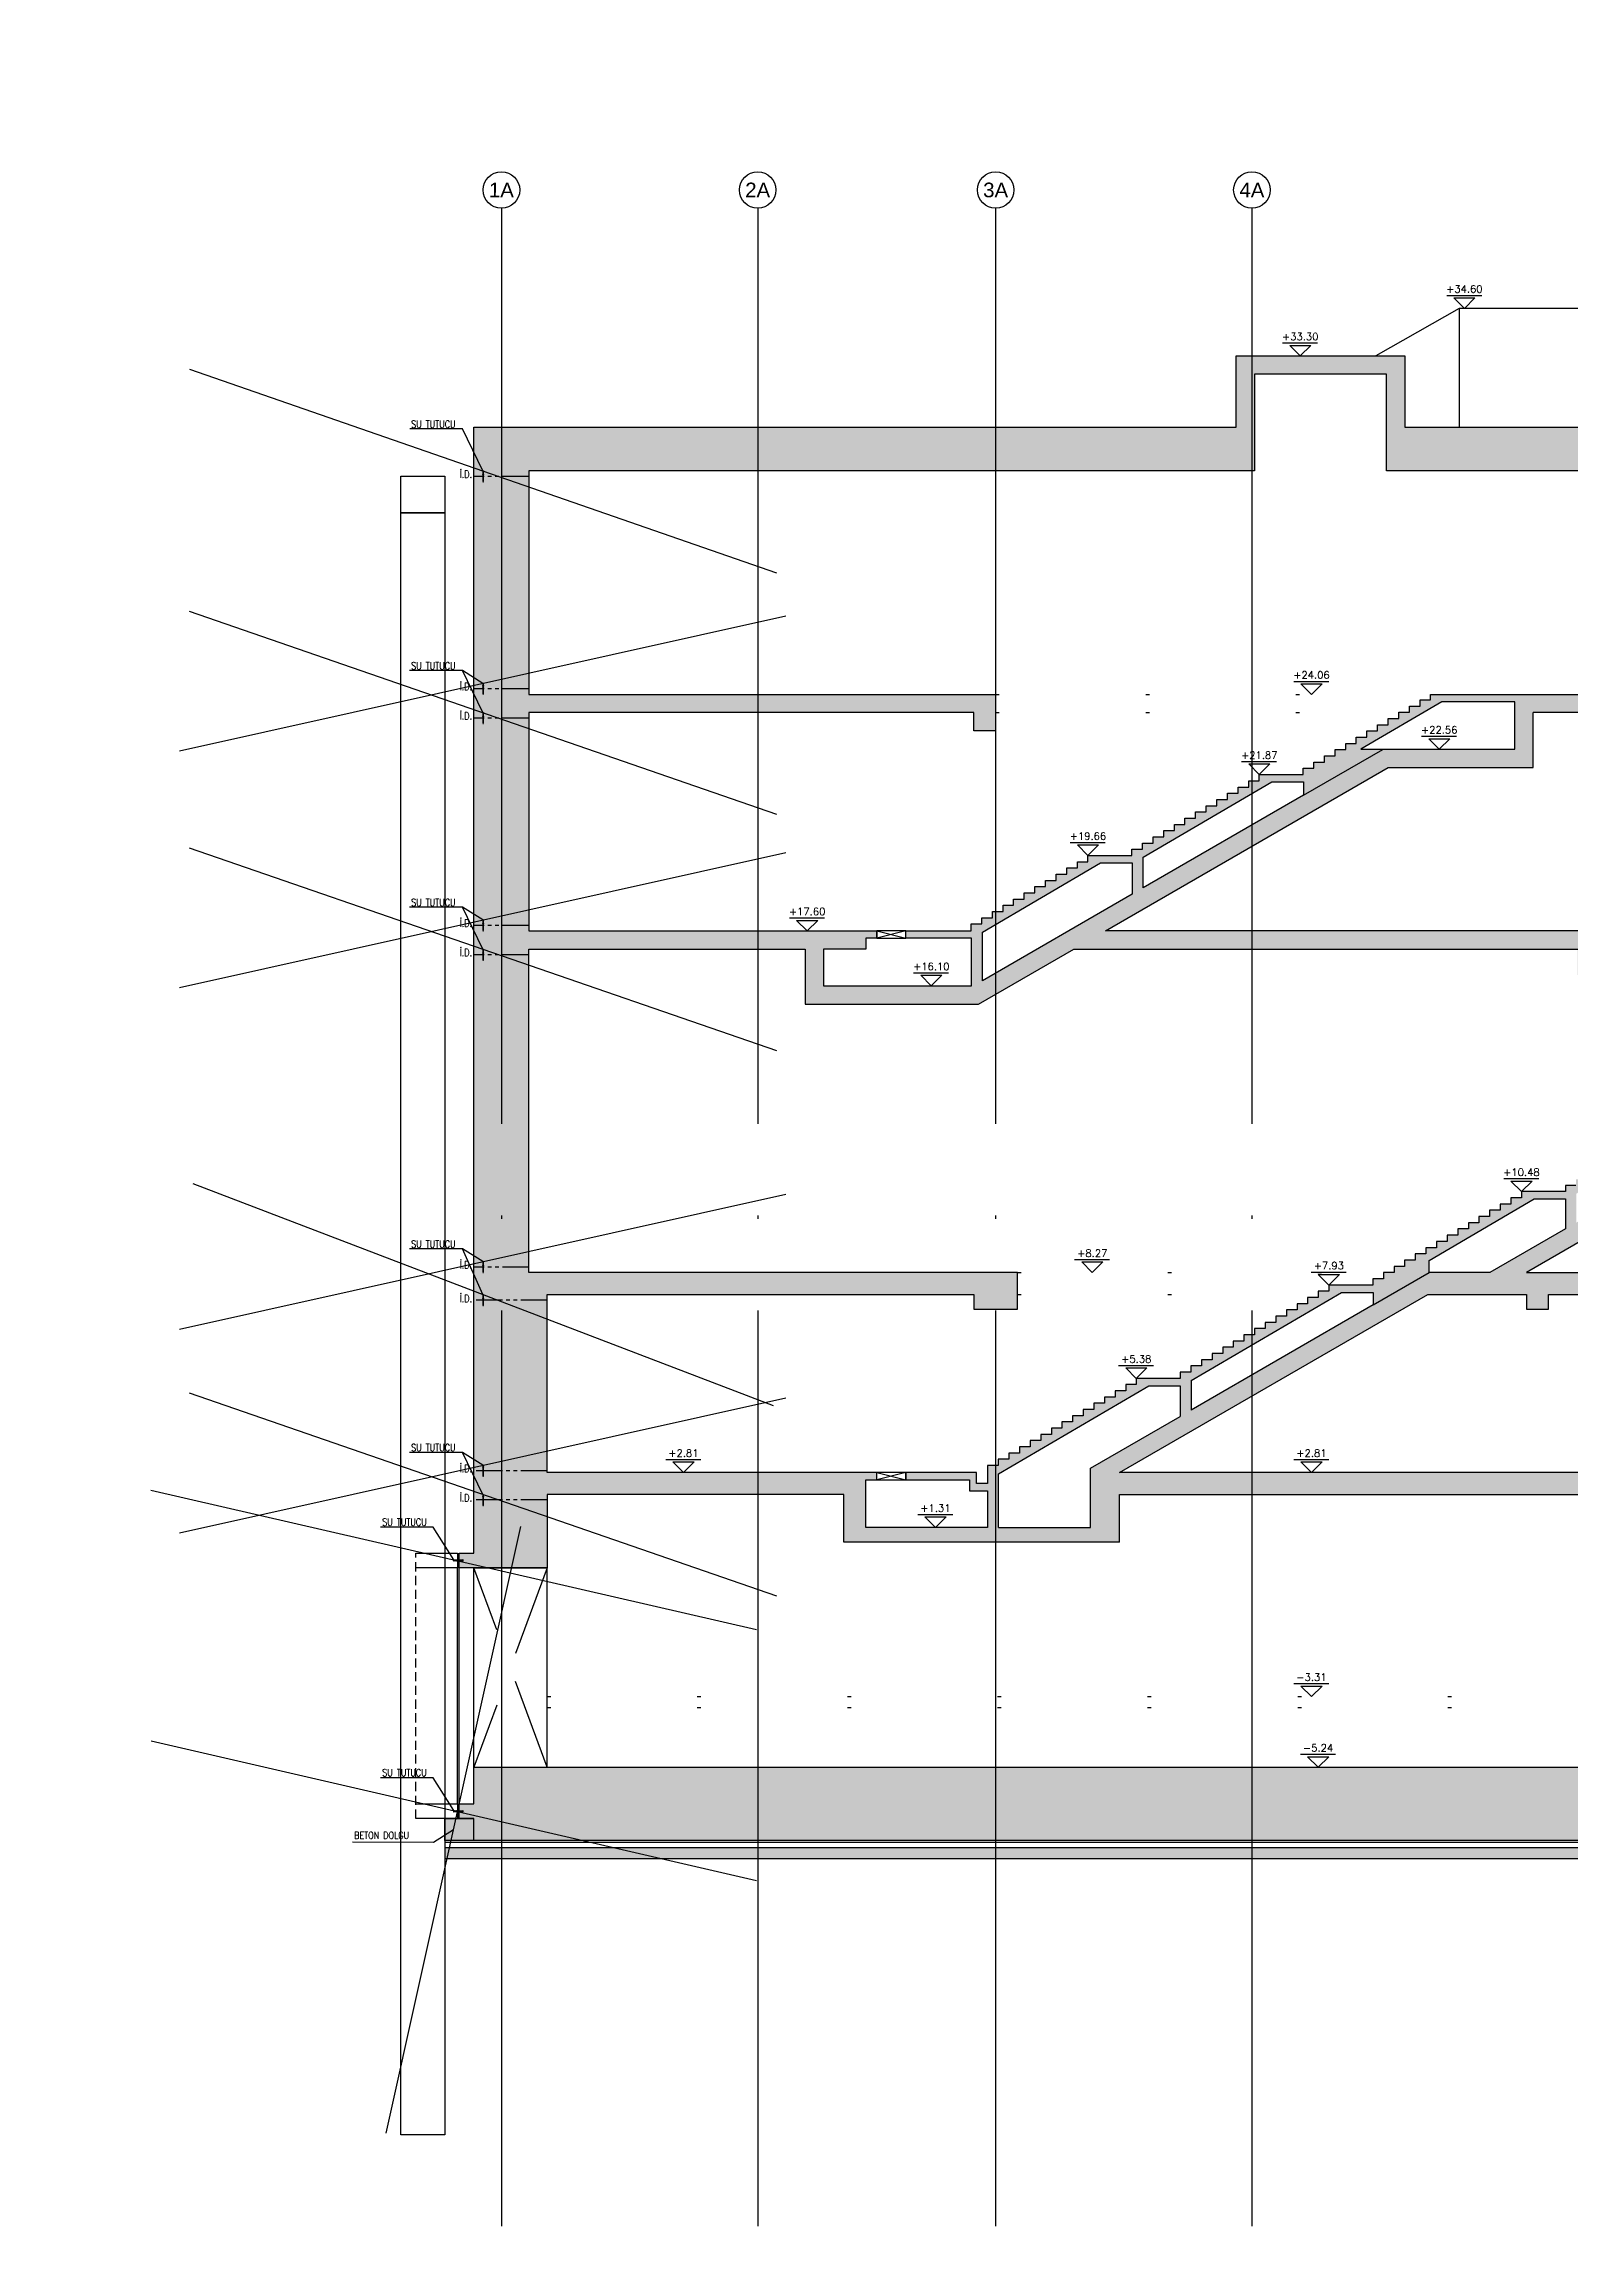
# Model space of a CAD drawing. Header units: millimetres. Extents: x 400392 to 401381, y 4543975 to 4544147.
# Drawn here: x 400836.9 to 400878.6, y 4543997.9 to 4544058.1 of the extents above; entities that cross this region are included whole.
import ezdxf
from ezdxf.enums import TextEntityAlignment as Align

# ---------------------------------------------------------------- set-up
doc = ezdxf.new("R2010")
doc.units = ezdxf.units.MM
for name, pattern in [('ACAD_ISO05W100', [33, 24, -3, 0, -3, 0, -3]), ('AKS', [3, 2.5, -0.25, 0, -0.25]), ('CIZGI', [0.4, 0.25, -0.15]), ('CONTINU', [0]), ('Dot', [4, 0, -4]), ('HIDDEN', [0.375, 0.25, -0.125]), ('UUC-ST-KAL-I05-101-U-000$0$ACAD_ISO05W100', [33, 24, -3, 0, -3, 0, -3])]:
    doc.linetypes.add(name, pattern=pattern)
for name, color, linetype in [('aks prota', 2, 'AKS'), ('caks prota', 4, 'Continuous'), ('görünüş prota', 4, 'Continuous'), ('inşaat derzi prota', 11, 'Continuous'), ('kesik prota', 2, 'CIZGI'), ('kesit prota', 1, 'Continuous'), ('kesit tarama prota', 252, 'Continuous'), ('kolon tarama prota', 252, 'Continuous'), ('kot prota', 4, 'Continuous'), ('not yazısı prota', 6, 'Continuous'), ('not çizgisi prota', 4, 'Continuous'), ('PRT-CST-rc_level', 6, 'Continuous'), ('PRT-CST-rc_levermark', 4, 'Continuous'), ('st_s_su tutucu', 2, 'Continuous'), ('st_s_ölçü', 4, 'Continuous'), ('taks prota', 7, 'Continuous'), ('UUC-ST-KAL-I05-101-U-000$0$st_s_su tutucu', 2, 'Continuous')]:
    doc.layers.add(name, color=color, linetype=linetype)
doc.layers.add('PRT-KD-kazik', color=172, linetype='Continuous', lineweight=25)
doc.styles.add('OLCU', font='romanstw.shx')
doc.styles.add('TAKS', font='Arial Unicode.ttf')
doc.styles.add('TSIMPLEX', font='romanstw.shx')
doc.dimstyles.new('1-50', dxfattribs={"dimtxt": 10, "dimasz": 4, "dimexe": 4, "dimexo": 8, "dimgap": 4, "dimtad": 1, "dimdec": 1, "dimrnd": 0.05, "dimzin": 9, "dimdsep": 46, "dimtxsty": 'OLCU', "dimblk1": 'OBLIQUE', "dimblk2": 'OBLIQUE', "dimsah": 1, "dimcen": 2, "dimdle": 4, "dimclrd": 4, "dimclre": 4, "dimclrt": 3, "dimadec": 1, "dimazin": 0, "dimtfac": 1, "dimtdec": 1, "dimtix": 1, "dimtmove": 2, "dimatfit": 3, "dimldrblk": 'OBLIQUE', "dimfxl": 1, "dimtvp": 1, "dimtolj": 1, "dimtzin": 1, "dimarcsym": 0})

# ---------------------------------------------------------------- blocks, each defined once
blk = doc.blocks.new('KOTK5')
at = {"layer": 'PRT-CST-rc_levermark'}
blk.add_line((217, 160), (-213, 160), dxfattribs=at)
blk.add_lwpolyline([(130, 130), (-130, 130), (0, 0)], close=True, dxfattribs=at)
at = {"layer": 'PRT-CST-rc_level', "style": 'OLCU'}
blk.add_attdef('000.00', text='', height=90, dxfattribs=at).set_placement((0, 193), align=Align.CENTER)
blk = doc.blocks.new('_Oblique')
at = {"layer": 'st_s_ölçü', "lineweight": -2}
blk.add_line((-0.5, -0.5), (0.5, 0.5), dxfattribs=at)
blk = doc.blocks.new('D')
at = {"layer": 'st_s_su tutucu', "linetype": 'CONTINU', "ltscale": 0.2}
for p, q in [((-39988, 52508), (-39993, 52508)), ((-39993, 52508), (-39993, 52507)), ((-39993, 52507), (-39991, 52506)), ((-39991, 52499), (-39992, 52499)), ((-39992, 52499), (-39992, 52498)), ((-39992, 52498), (-39991, 52498)), ((-39991, 52489), (-39992, 52489)), ((-39992, 52489), (-39992, 52488)), ((-39992, 52488), (-39991, 52488)), ((-39991, 52479), (-39992, 52479)), ((-39992, 52479), (-39992, 52478)), ((-39992, 52478), (-39991, 52478)), ((-39992, 52468), (-39992, 52469)), ((-39992, 52469), (-39991, 52469)), ((-39991, 52468), (-39992, 52468)), ((-39992, 52458), (-39992, 52459)), ((-39992, 52459), (-39991, 52459)), ((-39991, 52458), (-39992, 52458)), ((-39991, 52506), (-39991, 52499)), ((-39991, 52498), (-39991, 52489)), ((-39991, 52488), (-39991, 52479)), ((-39991, 52469), (-39991, 52478)), ((-39991, 52459), (-39991, 52468)), ((-39991, 52450), (-39991, 52458)), ((-39990, 52506), (-39988, 52507)), ((-39990, 52499), (-39990, 52506)), ((-39989, 52499), (-39990, 52499)), ((-39990, 52489), (-39990, 52498)), ((-39990, 52498), (-39989, 52498)), ((-39989, 52489), (-39990, 52489)), ((-39990, 52479), (-39990, 52488)), ((-39990, 52488), (-39989, 52488)), ((-39989, 52479), (-39990, 52479)), ((-39990, 52478), (-39989, 52478)), ((-39990, 52478), (-39990, 52469)), ((-39990, 52469), (-39989, 52469)), ((-39989, 52468), (-39990, 52468)), ((-39990, 52468), (-39990, 52459)), ((-39990, 52459), (-39989, 52459)), ((-39989, 52458), (-39990, 52458)), ((-39990, 52458), (-39990, 52450)), ((-39989, 52498), (-39989, 52499)), ((-39989, 52488), (-39989, 52489)), ((-39989, 52478), (-39989, 52479)), ((-39989, 52469), (-39989, 52468)), ((-39989, 52459), (-39989, 52458)), ((-39988, 52507), (-39988, 52508)), ((-39993, 52449), (-39991, 52450)), ((-39993, 52448), (-39993, 52449)), ((-39988, 52448), (-39993, 52448)), ((-39990, 52450), (-39988, 52449)), ((-39988, 52449), (-39988, 52448))]:
    blk.add_line(p, q, dxfattribs=at)

msp = doc.modelspace()

# ---------------------------------------------------------------- hatches: boundary and pattern name
at = {"layer": 'kesit tarama prota'}
h = msp.add_hatch(color=256, dxfattribs=at)
h.dxf.hatch_style = 1
h.paths.add_polyline_path([(400953.82, 4544047.693), (400874.043, 4544047.693), (400874.043, 4544049.633), (400869.44, 4544049.633), (400869.44, 4544047.693), (400848.617, 4544047.693), (400848.617, 4544016.943), (400848.217, 4544016.943), (400848.217, 4544016.543), (400850.617, 4544016.543), (400850.617, 4544018.543), (400858.717, 4544018.543), (400858.717, 4544017.243), (400866.253, 4544017.243), (400866.253, 4544018.543), (400950.117, 4544018.543), (400950.117, 4544017.873), (400954.2, 4544017.873), (400954.2, 4544018.273), (400953.52, 4544018.273), (400953.52, 4544033.433), (400953.82, 4544033.433), (400953.82, 4544033.933), (400934.38, 4544033.933), (400934.38, 4544032.633), (400936.422, 4544032.633), (400936.422, 4544033.433), (400950.117, 4544033.433), (400950.117, 4544024.603), (400940.335, 4544024.603), (400940.335, 4544026.903), (400941.025, 4544026.903), (400941.025, 4544027.303), (400918.558, 4544027.303), (400918.558, 4544026.903), (400919.239, 4544026.903), (400919.239, 4544024.603), (400877.365, 4544024.603), (400890.061, 4544031.933), (400893.43, 4544031.933), (400893.43, 4544033.433), (400898.625, 4544033.433), (400898.625, 4544031.933), (400904.925, 4544031.933), (400904.925, 4544033.433), (400923.151, 4544033.433), (400923.151, 4544032.633), (400924.343, 4544032.633), (400924.343, 4544031.933), (400926.65, 4544031.933), (400934.293, 4544028.363), (400934.293, 4544028.94), (400929.492, 4544031.183), (400930.362, 4544031.183), (400931.201, 4544030.798), (400931.201, 4544031.143), (400931.201, 4544031.313), (400930.831, 4544031.313), (400930.831, 4544031.483), (400929.058, 4544031.483), (400929.058, 4544031.653), (400928.687, 4544031.653), (400928.687, 4544031.823), (400928.277, 4544031.823), (400928.277, 4544031.75), (400926.815, 4544032.433), (400925.193, 4544032.433), (400925.193, 4544033.933), (400905.613, 4544033.933), (400913.338, 4544038.393), (400917.36, 4544038.393), (400917.36, 4544039.893), (400923.662, 4544039.893), (400923.662, 4544038.893), (400924.683, 4544038.893), (400924.683, 4544039.893), (400953.82, 4544039.893), (400953.82, 4544040.393), (400914.536, 4544040.393), (400914.536, 4544040.243), (400914.246, 4544040.243), (400914.246, 4544040.073), (400913.956, 4544040.073), (400913.956, 4544039.903), (400913.666, 4544039.903), (400913.666, 4544039.733), (400913.376, 4544039.733), (400913.376, 4544039.563), (400913.086, 4544039.563), (400913.086, 4544039.393), (400912.796, 4544039.393), (400912.796, 4544039.223), (400912.506, 4544039.223), (400912.506, 4544039.053), (400912.216, 4544039.053), (400912.216, 4544038.883), (400911.926, 4544038.883), (400911.926, 4544038.713), (400911.636, 4544038.713), (400911.636, 4544038.543), (400911.346, 4544038.543), (400911.346, 4544038.373), (400911.056, 4544038.373), (400911.056, 4544038.203), (400909.866, 4544038.203), (400909.866, 4544038.033), (400909.576, 4544038.033), (400909.576, 4544037.863), (400909.286, 4544037.863), (400909.286, 4544037.693), (400908.996, 4544037.693), (400908.996, 4544037.523), (400908.706, 4544037.523), (400908.706, 4544037.353), (400908.416, 4544037.353), (400908.416, 4544037.183), (400908.126, 4544037.183), (400908.126, 4544037.013), (400907.836, 4544037.013), (400907.836, 4544036.843), (400907.546, 4544036.843), (400907.546, 4544036.673), (400907.256, 4544036.673), (400907.256, 4544036.503), (400906.966, 4544036.503), (400906.966, 4544036.333), (400906.676, 4544036.333), (400906.676, 4544036.163), (400906.386, 4544036.163), (400906.386, 4544035.993), (400905.196, 4544035.993), (400905.196, 4544035.823), (400904.906, 4544035.823), (400904.906, 4544035.653), (400904.616, 4544035.653), (400904.616, 4544035.483), (400904.326, 4544035.483), (400904.326, 4544035.313), (400904.036, 4544035.313), (400904.036, 4544035.143), (400903.746, 4544035.143), (400903.746, 4544034.973), (400903.456, 4544034.973), (400903.456, 4544034.803), (400903.166, 4544034.803), (400903.166, 4544034.633), (400902.876, 4544034.633), (400902.876, 4544034.463), (400902.586, 4544034.463), (400902.586, 4544034.293), (400902.296, 4544034.293), (400902.296, 4544034.123), (400902.006, 4544034.123), (400902.006, 4544033.933), (400900.25, 4544033.933), (400900.25, 4544033.733), (400902.016, 4544033.733), (400902.016, 4544032.433), (400899.125, 4544032.433), (400899.125, 4544033.733), (400899.45, 4544033.733), (400899.45, 4544033.933), (400892.138, 4544033.933), (400892.138, 4544033.783), (400891.848, 4544033.783), (400891.848, 4544033.613), (400891.558, 4544033.613), (400891.558, 4544033.443), (400891.268, 4544033.443), (400891.268, 4544033.273), (400890.978, 4544033.273), (400890.978, 4544033.103), (400890.688, 4544033.103), (400890.688, 4544032.933), (400890.398, 4544032.933), (400890.398, 4544032.763), (400890.108, 4544032.763), (400890.108, 4544032.593), (400889.818, 4544032.593), (400889.818, 4544032.423), (400889.528, 4544032.423), (400889.528, 4544032.253), (400889.238, 4544032.253), (400889.238, 4544032.083), (400888.948, 4544032.083), (400888.948, 4544031.913), (400888.658, 4544031.913), (400888.658, 4544031.743), (400888.368, 4544031.743), (400888.368, 4544031.573), (400887.168, 4544031.573), (400887.168, 4544031.403), (400886.878, 4544031.403), (400886.878, 4544031.233), (400886.588, 4544031.233), (400886.588, 4544031.063), (400886.298, 4544031.063), (400886.298, 4544030.893), (400886.008, 4544030.893), (400886.008, 4544030.723), (400885.718, 4544030.723), (400885.718, 4544030.553), (400885.428, 4544030.553), (400885.428, 4544030.383), (400885.138, 4544030.383), (400885.138, 4544030.213), (400884.848, 4544030.213), (400884.848, 4544030.043), (400884.558, 4544030.043), (400884.558, 4544029.873), (400884.268, 4544029.873), (400884.268, 4544029.703), (400883.978, 4544029.703), (400883.978, 4544029.533), (400883.688, 4544029.533), (400883.688, 4544029.363), (400883.398, 4544029.363), (400883.398, 4544029.193), (400882.198, 4544029.193), (400882.198, 4544029.023), (400881.908, 4544029.023), (400881.908, 4544028.853), (400881.618, 4544028.853), (400881.618, 4544028.683), (400881.328, 4544028.683), (400881.328, 4544028.513), (400881.038, 4544028.513), (400881.038, 4544028.343), (400880.748, 4544028.343), (400880.748, 4544028.173), (400880.458, 4544028.173), (400880.458, 4544028.003), (400880.168, 4544028.003), (400880.168, 4544027.833), (400879.878, 4544027.833), (400879.878, 4544027.663), (400879.588, 4544027.663), (400879.588, 4544027.493), (400879.298, 4544027.493), (400879.298, 4544027.323), (400879.008, 4544027.323), (400879.008, 4544027.153), (400878.718, 4544027.153), (400878.718, 4544026.983), (400878.428, 4544026.983), (400878.428, 4544026.813), (400877.228, 4544026.813), (400877.228, 4544026.643), (400876.938, 4544026.643), (400876.938, 4544026.473), (400876.648, 4544026.473), (400876.648, 4544026.303), (400876.358, 4544026.303), (400876.358, 4544026.133), (400876.068, 4544026.133), (400876.068, 4544025.963), (400875.778, 4544025.963), (400875.778, 4544025.793), (400875.488, 4544025.793), (400875.488, 4544025.623), (400875.198, 4544025.623), (400875.198, 4544025.453), (400874.908, 4544025.453), (400874.908, 4544025.283), (400874.618, 4544025.283), (400874.618, 4544025.113), (400874.328, 4544025.113), (400874.328, 4544024.943), (400874.038, 4544024.943), (400874.038, 4544024.773), (400873.748, 4544024.773), (400873.748, 4544024.603), (400873.458, 4544024.603), (400873.458, 4544024.433), (400873.168, 4544024.433), (400873.168, 4544024.263), (400871.968, 4544024.263), (400871.968, 4544024.093), (400871.678, 4544024.093), (400871.678, 4544023.923), (400871.388, 4544023.923), (400871.388, 4544023.753), (400871.098, 4544023.753), (400871.098, 4544023.583), (400870.808, 4544023.583), (400870.808, 4544023.413), (400870.518, 4544023.413), (400870.518, 4544023.243), (400870.228, 4544023.243), (400870.228, 4544023.073), (400869.938, 4544023.073), (400869.938, 4544022.903), (400869.648, 4544022.903), (400869.648, 4544022.733), (400869.358, 4544022.733), (400869.358, 4544022.563), (400869.068, 4544022.563), (400869.068, 4544022.393), (400868.778, 4544022.393), (400868.778, 4544022.223), (400868.488, 4544022.223), (400868.488, 4544022.053), (400868.198, 4544022.053), (400868.198, 4544021.883), (400867.908, 4544021.883), (400867.908, 4544021.713), (400866.708, 4544021.713), (400866.708, 4544021.543), (400866.418, 4544021.543), (400866.418, 4544021.373), (400866.128, 4544021.373), (400866.128, 4544021.203), (400865.838, 4544021.203), (400865.838, 4544021.033), (400865.548, 4544021.033), (400865.548, 4544020.863), (400865.258, 4544020.863), (400865.258, 4544020.693), (400864.968, 4544020.693), (400864.968, 4544020.523), (400864.678, 4544020.523), (400864.678, 4544020.353), (400864.388, 4544020.353), (400864.388, 4544020.183), (400864.098, 4544020.183), (400864.098, 4544020.013), (400863.808, 4544020.013), (400863.808, 4544019.843), (400863.518, 4544019.843), (400863.518, 4544019.673), (400863.228, 4544019.673), (400863.228, 4544019.503), (400862.938, 4544019.503), (400862.938, 4544019.333), (400862.648, 4544019.333), (400862.648, 4544018.843), (400862.348, 4544018.843), (400862.348, 4544019.143), (400860.417, 4544019.143), (400860.417, 4544018.943), (400862.148, 4544018.943), (400862.148, 4544018.643), (400862.648, 4544018.643), (400862.648, 4544017.643), (400859.317, 4544017.643), (400859.317, 4544018.943), (400859.617, 4544018.943), (400859.617, 4544019.143), (400850.617, 4544019.143), (400850.617, 4544024.003), (400862.267, 4544024.003), (400862.267, 4544023.603), (400863.467, 4544023.603), (400863.467, 4544024.603), (400850.117, 4544024.603), (400850.117, 4544033.433), (400857.667, 4544033.433), (400857.667, 4544031.933), (400862.4, 4544031.933), (400864.999, 4544033.433), (400878.767, 4544033.433), (400878.767, 4544032.733), (400879.367, 4544032.733), (400879.367, 4544033.933), (400865.865, 4544033.933), (400873.59, 4544038.393), (400877.552, 4544038.393), (400877.552, 4544039.893), (400905.367, 4544039.893), (400905.367, 4544040.393), (400874.748, 4544040.393), (400874.748, 4544040.243), (400874.458, 4544040.243), (400874.458, 4544040.073), (400874.168, 4544040.073), (400874.168, 4544039.903), (400873.878, 4544039.903), (400873.878, 4544039.733), (400873.588, 4544039.733), (400873.588, 4544039.563), (400873.298, 4544039.563), (400873.298, 4544039.393), (400873.008, 4544039.393), (400873.008, 4544039.223), (400872.718, 4544039.223), (400872.718, 4544039.053), (400872.428, 4544039.053), (400872.428, 4544038.883), (400872.138, 4544038.883), (400872.138, 4544038.713), (400871.848, 4544038.713), (400871.848, 4544038.543), (400871.558, 4544038.543), (400871.558, 4544038.373), (400871.268, 4544038.373), (400871.268, 4544038.203), (400870.068, 4544038.203), (400870.068, 4544038.033), (400869.778, 4544038.033), (400869.778, 4544037.863), (400869.488, 4544037.863), (400869.488, 4544037.693), (400869.198, 4544037.693), (400869.198, 4544037.523), (400868.908, 4544037.523), (400868.908, 4544037.353), (400868.618, 4544037.353), (400868.618, 4544037.183), (400868.328, 4544037.183), (400868.328, 4544037.013), (400868.038, 4544037.013), (400868.038, 4544036.843), (400867.748, 4544036.843), (400867.748, 4544036.673), (400867.458, 4544036.673), (400867.458, 4544036.503), (400867.168, 4544036.503), (400867.168, 4544036.333), (400866.878, 4544036.333), (400866.878, 4544036.163), (400866.588, 4544036.163), (400866.588, 4544035.993), (400865.388, 4544035.993), (400865.388, 4544035.823), (400865.098, 4544035.823), (400865.098, 4544035.653), (400864.808, 4544035.653), (400864.808, 4544035.483), (400864.518, 4544035.483), (400864.518, 4544035.313), (400864.228, 4544035.313), (400864.228, 4544035.143), (400863.938, 4544035.143), (400863.938, 4544034.973), (400863.648, 4544034.973), (400863.648, 4544034.803), (400863.358, 4544034.803), (400863.358, 4544034.633), (400863.068, 4544034.633), (400863.068, 4544034.463), (400862.778, 4544034.463), (400862.778, 4544034.293), (400862.488, 4544034.293), (400862.488, 4544034.123), (400862.198, 4544034.123), (400862.198, 4544033.933), (400860.417, 4544033.933), (400860.417, 4544033.733), (400862.208, 4544033.733), (400862.208, 4544032.433), (400858.167, 4544032.433), (400858.167, 4544033.433), (400859.317, 4544033.433), (400859.317, 4544033.733), (400859.617, 4544033.733), (400859.617, 4544033.933), (400850.117, 4544033.933), (400850.117, 4544039.893), (400862.267, 4544039.893), (400862.267, 4544039.393), (400862.867, 4544039.393), (400862.867, 4544040.393), (400850.117, 4544040.393), (400850.117, 4544046.493), (400869.94, 4544046.493), (400869.94, 4544049.133), (400873.543, 4544049.133), (400873.543, 4544046.493), (400953.82, 4544046.493)])
h.paths.add_polyline_path([(400877.052, 4544040.193), (400877.052, 4544038.893), (400872.84, 4544038.893), (400875.058, 4544040.193)], flags=16)
h.paths.add_polyline_path([(400871.278, 4544038.003), (400871.278, 4544037.636), (400866.898, 4544035.107), (400866.898, 4544035.943), (400870.412, 4544038.003)], flags=16)
h.paths.add_polyline_path([(400890.23, 4544032.433), (400892.448, 4544033.733), (400892.93, 4544033.733), (400892.93, 4544032.433)], flags=16)
h.paths.add_polyline_path([(400882.542, 4544028.993), (400883.398, 4544028.993), (400883.398, 4544028.663), (400878.728, 4544025.967), (400878.728, 4544026.757)], flags=16)
h.paths.add_polyline_path([(400866.598, 4544035.793), (400866.598, 4544034.934), (400862.508, 4544032.572), (400862.508, 4544033.903), (400865.732, 4544035.793)], flags=16)
h.paths.add_polyline_path([(400878.428, 4544026.613), (400878.428, 4544025.794), (400876.365, 4544024.603), (400874.71, 4544024.603), (400874.71, 4544024.935), (400877.572, 4544026.613)], flags=16)
h.paths.add_polyline_path([(400904.352, 4544024.003), (400904.352, 4544023.603), (400950.117, 4544023.603), (400950.117, 4544019.143), (400866.253, 4544019.143), (400874.671, 4544024.003), (400877.367, 4544024.003), (400877.367, 4544023.603), (400877.967, 4544023.603), (400877.967, 4544024.003)], flags=16)
h.paths.add_polyline_path([(400873.178, 4544024.063), (400873.178, 4544023.718), (400868.208, 4544020.849), (400868.208, 4544021.657), (400872.312, 4544024.063)], flags=16)
h.paths.add_polyline_path([(400902.316, 4544033.903), (400905.54, 4544035.793), (400906.386, 4544035.793), (400906.386, 4544034.957), (400904.425, 4544033.824), (400904.425, 4544032.433), (400902.316, 4544032.433)], flags=16)
h.paths.add_polyline_path([(400906.686, 4544035.937), (400910.21, 4544038.003), (400911.056, 4544038.003), (400911.056, 4544037.653), (400906.686, 4544035.13)], flags=16)
h.paths.add_polyline_path([(400867.908, 4544021.513), (400867.908, 4544020.675), (400865.453, 4544019.258), (400865.453, 4544017.643), (400862.948, 4544017.643), (400862.948, 4544019.107), (400867.052, 4544021.513)], flags=16)
h.paths.add_polyline_path([(400913.204, 4544039.23), (400914.846, 4544040.193), (400916.86, 4544040.193), (400916.86, 4544038.893), (400913.204, 4544038.893)], flags=16)
h.paths.add_polyline_path([(400919.749, 4544026.903), (400939.825, 4544026.903), (400939.825, 4544024.603), (400919.749, 4544024.603)], flags=16)
h = msp.add_hatch(color=256, dxfattribs=at)
h.dxf.hatch_style = 1
h.paths.add_polyline_path([(400954.2, 4544010.301), (400953.52, 4544010.301), (400953.52, 4544011.093), (400850.253, 4544011.093), (400850.117, 4544011.093), (400850.117, 4544011.093), (400848.617, 4544011.093), (400848.617, 4544010.093), (400848.217, 4544010.093), (400848.217, 4544009.693), (400848.617, 4544009.693), (400848.617, 4544009.093), (400918.028, 4544009.093), (400918.303, 4544008.543), (400941.271, 4544008.543), (400941.546, 4544009.093), (400953.52, 4544009.093), (400953.52, 4544009.901), (400954.2, 4544009.901)])
h = msp.add_hatch(color=256, dxfattribs=at)
h.dxf.hatch_style = 1
h.paths.add_polyline_path([(400848.617, 4544009.693), (400847.817, 4544009.693), (400847.817, 4544009.093), (400848.617, 4544009.093)])
h = msp.add_hatch(dxfattribs=at)
h.set_pattern_fill('AR-CONC', color=253, scale=0.001)
h.set_pattern_definition([(50, (401021.94452, 4543702.90106), (0.18218467, -0.015939086), [0.01905, -0.20955]), (355, (401021.94452, 4543702.90106), (-0.03524342, 0.19105685), [0.01524, -0.16764058]), (100.451445, (401021.9597, 4543702.89974), (0.14694125, 0.17511775), [0.01619001, -0.17809024]), (46.1842, (401021.94452, 4543702.95186), (0.27107904, -0.04204233), [0.028575, -0.314325]), (96.63556, (401021.96711, 4543702.94836), (0.23740413, 0.24742612), [0.02428502, -0.2671356]), (351.18415, (401021.94452, 4543702.95186), (0.23740413, 0.24742612), [0.02285997, -0.25145973]), (21, (401021.96992, 4543702.93916), (0.15161439, -0.1022652), [0.01905, -0.20955]), (326, (401021.96992, 4543702.93916), (0.06180203, 0.18418797), [0.01524, -0.16764]), (71.451445, (401021.98256, 4543702.93064), (0.21341642, 0.08192277), [0.01619001, -0.17808994]), (37.5, (401021.944525, 4543702.901065), (0.003088603, 0.084555039), [0, -0.165608, 0, -0.17018, 0, -0.168275]), (7.5, (401021.944525, 4543702.90106), (0.066819663, 0.100180575), [0, -0.097028, 0, -0.161798, 0, -0.064135]), (327.5, (401021.88788, 4543702.901065), (0.135590595, -0.005728744), [0, -0.0635, 0, -0.19812, 0, -0.26289]), (317.5, (401021.86248, 4543702.90106), (0.14812918, 0.02542649), [0, -0.08255, 0, -0.131572, 0, -0.18669])])
h.paths.add_polyline_path([(400941.58, 4544008.043), (400941.855, 4544008.593), (400954.32, 4544008.593), (400954.32, 4544008.893), (400941.669, 4544008.893), (400941.394, 4544008.343), (400918.179, 4544008.343), (400917.904, 4544008.893), (400847.817, 4544008.893), (400847.817, 4544008.593), (400917.719, 4544008.593), (400917.994, 4544008.043)])

# ---------------------------------------------------------------- linework, layer by layer
at = {"layer": 'aks prota', "ltscale": 10}
for p, q in [((400849.367, 4544053.666), (400849.367, 4543997.861)), ((400856.367, 4544053.666), (400856.367, 4543997.861)), ((400862.867, 4544053.666), (400862.867, 4543997.861)), ((400869.867, 4544053.666), (400869.867, 4543997.861))]:
    msp.add_line(p, q, dxfattribs=at)
at = {"layer": 'caks prota', "ltscale": 0.05}
for centre in [(400849.367, 4544054.166), (400856.367, 4544054.166), (400862.867, 4544054.166), (400869.867, 4544054.166)]:
    msp.add_circle(centre, 0.5, dxfattribs=at)
at = {"layer": 'görünüş prota', "color": 4}
for p, q in [((400875.529, 4544050.933), (400875.529, 4544047.693)), ((400883.258, 4544050.933), (400875.529, 4544050.933)), ((400850.617, 4544011.093), (400850.617, 4544016.543))]:
    msp.add_line(p, q, dxfattribs=at)
at = {"layer": 'görünüş prota', "color": 4, "linetype": 'Dot'}
for p, q in [((400850.617, 4544013.023), (400950.117, 4544013.023)), ((400850.617, 4544012.723), (400950.117, 4544012.723))]:
    msp.add_line(p, q, dxfattribs=at)
at = {"layer": 'görünüş prota', "color": 4}
for points in [[(400875.529, 4544050.933), (400873.247, 4544049.633)], [(400860.417, 4544033.933), (400859.617, 4544033.933)], [(400859.617, 4544033.733), (400860.417, 4544033.733)], [(400860.417, 4544019.143), (400859.617, 4544019.143)], [(400859.617, 4544018.943), (400860.417, 4544018.943)], [(400848.217, 4544010.093), (400848.217, 4544016.543)], [(400848.617, 4544011.093), (400848.617, 4544016.543)]]:
    msp.add_lwpolyline(points, dxfattribs=at)
at = {"layer": 'görünüş prota', "color": 4, "linetype": 'Dot'}
for points in [[(400862.867, 4544040.393), (400874.748, 4544040.393)], [(400862.867, 4544039.893), (400873.878, 4544039.893)], [(400863.467, 4544024.603), (400873.458, 4544024.603)], [(400863.467, 4544024.003), (400871.678, 4544024.003)]]:
    msp.add_lwpolyline(points, dxfattribs=at)
at = {"layer": 'görünüş prota'}
for points in [[(400848.617, 4544009.093), (400847.817, 4544009.093), (400847.817, 4544008.593)], [(400954.32, 4544009.043), (400941.576, 4544009.043), (400941.301, 4544008.493), (400918.272, 4544008.493), (400917.997, 4544009.043), (400847.817, 4544009.043)], [(400954.32, 4544008.893), (400941.669, 4544008.893), (400941.394, 4544008.343), (400918.179, 4544008.343), (400917.904, 4544008.893), (400847.817, 4544008.893)], [(400954.32, 4544008.593), (400941.855, 4544008.593), (400941.58, 4544008.043), (400917.994, 4544008.043), (400917.719, 4544008.593), (400847.817, 4544008.593)]]:
    msp.add_lwpolyline(points, dxfattribs=at)
at = {"layer": 'inşaat derzi prota', "linetype": 'ACAD_ISO05W100', "ltscale": 0.03}
for points in [[(400850.117, 4544046.343), (400848.617, 4544046.343)], [(400850.117, 4544040.543), (400848.617, 4544040.543)], [(400850.117, 4544039.743), (400848.617, 4544039.743)], [(400850.117, 4544034.083), (400848.617, 4544034.083)], [(400850.117, 4544033.283), (400848.617, 4544033.283)], [(400850.117, 4544024.753), (400848.617, 4544024.753)], [(400850.617, 4544023.853), (400848.617, 4544023.853)], [(400850.617, 4544019.193), (400848.617, 4544019.193)], [(400850.617, 4544018.393), (400848.617, 4544018.393)]]:
    msp.add_lwpolyline(points, dxfattribs=at)
at = {"layer": 'kesik prota', "ltscale": 10}
for points in [[(400871.278, 4544037.636), (400873.456, 4544038.893)], [(400859.617, 4544033.933), (400860.417, 4544033.733), (400860.417, 4544033.933), (400859.617, 4544033.733), (400859.617, 4544033.933)], [(400873.178, 4544023.718), (400874.71, 4544024.603)], [(400859.617, 4544019.143), (400860.417, 4544018.943), (400860.417, 4544019.143), (400859.617, 4544018.943), (400859.617, 4544019.143)], [(400850.617, 4544011.093), (400848.617, 4544016.543), (400850.617, 4544016.543), (400848.617, 4544011.093)]]:
    msp.add_lwpolyline(points, dxfattribs=at)
at = {"layer": 'kesit prota', "color": 1}
for p, q in [((400848.617, 4544016.943), (400848.617, 4544047.693)), ((400865.453, 4544019.258), (400867.908, 4544020.675)), ((400858.717, 4544018.543), (400850.617, 4544018.543)), ((400850.617, 4544018.543), (400850.617, 4544016.543)), ((400858.717, 4544017.243), (400858.717, 4544018.543)), ((400866.253, 4544017.243), (400866.253, 4544018.543)), ((400866.253, 4544018.543), (400950.117, 4544018.543)), ((400848.217, 4544016.543), (400848.217, 4544016.943)), ((400848.217, 4544016.943), (400848.617, 4544016.943)), ((400866.253, 4544017.243), (400858.717, 4544017.243)), ((400850.617, 4544016.543), (400848.217, 4544016.543))]:
    msp.add_line(p, q, dxfattribs=at)
at = {"layer": 'kesit prota'}
msp.add_line((400868.208, 4544021.657), (400868.208, 4544020.849), dxfattribs=at)
at = {"layer": 'kesit prota', "color": 1}
for points in [[(400848.617, 4544047.693), (400869.44, 4544047.693), (400869.44, 4544049.633), (400874.043, 4544049.633), (400874.043, 4544047.693), (400953.82, 4544047.693), (400953.82, 4544046.493), (400873.543, 4544046.493), (400873.543, 4544049.133)], [(400873.543, 4544049.133), (400869.94, 4544049.133), (400869.94, 4544046.493), (400850.117, 4544046.493), (400850.117, 4544040.393), (400862.867, 4544040.393), (400862.867, 4544039.393), (400862.267, 4544039.393), (400862.267, 4544039.893)], [(400862.267, 4544039.893), (400850.117, 4544039.893), (400850.117, 4544033.933), (400859.617, 4544033.933), (400859.617, 4544033.733), (400859.317, 4544033.733), (400859.317, 4544033.433), (400858.167, 4544033.433), (400858.167, 4544032.433), (400862.208, 4544032.433), (400862.208, 4544033.733), (400860.417, 4544033.733), (400860.417, 4544033.933), (400862.198, 4544033.933), (400862.198, 4544034.123), (400862.488, 4544034.123), (400862.488, 4544034.293), (400862.778, 4544034.293), (400862.778, 4544034.463), (400863.068, 4544034.463), (400863.068, 4544034.633), (400863.358, 4544034.633), (400863.358, 4544034.803), (400863.648, 4544034.803), (400863.648, 4544034.973), (400863.938, 4544034.973), (400863.938, 4544035.143), (400864.228, 4544035.143), (400864.228, 4544035.313), (400864.518, 4544035.313), (400864.518, 4544035.483), (400864.808, 4544035.483), (400864.808, 4544035.653), (400865.098, 4544035.653), (400865.098, 4544035.823), (400865.388, 4544035.823), (400865.388, 4544035.993), (400866.588, 4544035.993), (400866.588, 4544036.163), (400866.878, 4544036.163), (400866.878, 4544036.333), (400867.168, 4544036.333), (400867.168, 4544036.503), (400867.458, 4544036.503), (400867.458, 4544036.673), (400867.748, 4544036.673), (400867.748, 4544036.843), (400868.038, 4544036.843), (400868.038, 4544037.013), (400868.328, 4544037.013), (400868.328, 4544037.183), (400868.618, 4544037.183), (400868.618, 4544037.353), (400868.908, 4544037.353), (400868.908, 4544037.523), (400869.198, 4544037.523), (400869.198, 4544037.693), (400869.488, 4544037.693), (400869.488, 4544037.863), (400869.778, 4544037.863), (400869.778, 4544038.033), (400870.068, 4544038.033), (400870.068, 4544038.203), (400871.268, 4544038.203), (400871.268, 4544038.373), (400871.558, 4544038.373), (400871.558, 4544038.543), (400871.848, 4544038.543), (400871.848, 4544038.713), (400872.138, 4544038.713), (400872.138, 4544038.883), (400872.428, 4544038.883), (400872.428, 4544039.053), (400872.718, 4544039.053), (400872.718, 4544039.223), (400873.008, 4544039.223), (400873.008, 4544039.393), (400873.298, 4544039.393), (400873.298, 4544039.563), (400873.588, 4544039.563), (400873.588, 4544039.733), (400873.878, 4544039.733), (400873.878, 4544039.903), (400874.168, 4544039.903), (400874.168, 4544040.073), (400874.458, 4544040.073), (400874.458, 4544040.243), (400874.748, 4544040.243), (400874.748, 4544040.393), (400905.367, 4544040.393)], [(400879.367, 4544033.933), (400865.865, 4544033.933), (400873.59, 4544038.393), (400877.552, 4544038.393), (400877.552, 4544039.893)], [(400875.058, 4544040.193), (400872.84, 4544038.893), (400877.052, 4544038.893), (400877.052, 4544040.193), (400875.058, 4544040.193)], [(400905.367, 4544039.893), (400877.552, 4544039.893)], [(400878.718, 4544026.983), (400878.428, 4544026.983), (400878.428, 4544026.813), (400877.228, 4544026.813), (400877.228, 4544026.643), (400876.938, 4544026.643), (400876.938, 4544026.473), (400876.648, 4544026.473), (400876.648, 4544026.303), (400876.358, 4544026.303), (400876.358, 4544026.133), (400876.068, 4544026.133), (400876.068, 4544025.963), (400875.778, 4544025.963), (400875.778, 4544025.793), (400875.488, 4544025.793), (400875.488, 4544025.623), (400875.198, 4544025.623), (400875.198, 4544025.453), (400874.908, 4544025.453), (400874.908, 4544025.283), (400874.618, 4544025.283), (400874.618, 4544025.113), (400874.328, 4544025.113), (400874.328, 4544024.943), (400874.038, 4544024.943), (400874.038, 4544024.773), (400873.748, 4544024.773), (400873.748, 4544024.603), (400873.458, 4544024.603), (400873.458, 4544024.433), (400873.168, 4544024.433), (400873.168, 4544024.263), (400871.968, 4544024.263), (400871.968, 4544024.093), (400871.678, 4544024.093), (400871.678, 4544023.923), (400871.388, 4544023.923), (400871.388, 4544023.753), (400871.098, 4544023.753), (400871.098, 4544023.583), (400870.808, 4544023.583), (400870.808, 4544023.413), (400870.518, 4544023.413), (400870.518, 4544023.243), (400870.228, 4544023.243), (400870.228, 4544023.073), (400869.938, 4544023.073), (400869.938, 4544022.903), (400869.648, 4544022.903), (400869.648, 4544022.733), (400869.358, 4544022.733), (400869.358, 4544022.563), (400869.068, 4544022.563), (400869.068, 4544022.393), (400868.778, 4544022.393), (400868.778, 4544022.223), (400868.488, 4544022.223), (400868.488, 4544022.053), (400868.198, 4544022.053), (400868.198, 4544021.883), (400867.908, 4544021.883), (400867.908, 4544021.713), (400866.708, 4544021.713), (400866.708, 4544021.543), (400866.418, 4544021.543), (400866.418, 4544021.373), (400866.128, 4544021.373), (400866.128, 4544021.203), (400865.838, 4544021.203), (400865.838, 4544021.033), (400865.548, 4544021.033), (400865.548, 4544020.863), (400865.258, 4544020.863), (400865.258, 4544020.693), (400864.968, 4544020.693), (400864.968, 4544020.523), (400864.678, 4544020.523), (400864.678, 4544020.353), (400864.388, 4544020.353), (400864.388, 4544020.183), (400864.098, 4544020.183), (400864.098, 4544020.013), (400863.808, 4544020.013), (400863.808, 4544019.843), (400863.518, 4544019.843), (400863.518, 4544019.673), (400863.228, 4544019.673), (400863.228, 4544019.503), (400862.938, 4544019.503), (400862.938, 4544019.333), (400862.648, 4544019.333), (400862.648, 4544018.843), (400862.348, 4544018.843), (400862.348, 4544019.143), (400860.417, 4544019.143), (400860.417, 4544018.943), (400862.148, 4544018.943), (400862.148, 4544018.643), (400862.648, 4544018.643), (400862.648, 4544017.643), (400859.317, 4544017.643), (400859.317, 4544018.943), (400859.617, 4544018.943), (400859.617, 4544019.143), (400850.617, 4544019.143), (400850.617, 4544024.003), (400862.267, 4544024.003), (400862.267, 4544023.603), (400863.467, 4544023.603), (400863.467, 4544024.603), (400850.117, 4544024.603), (400850.117, 4544033.433), (400857.667, 4544033.433), (400857.667, 4544031.933), (400862.4, 4544031.933), (400864.999, 4544033.433), (400878.767, 4544033.433)], [(400923.151, 4544033.433), (400904.925, 4544033.433), (400904.925, 4544031.933), (400898.625, 4544031.933), (400898.625, 4544033.433), (400893.43, 4544033.433), (400893.43, 4544031.933), (400890.061, 4544031.933), (400877.365, 4544024.603), (400919.239, 4544024.603), (400919.239, 4544026.903), (400918.558, 4544026.903), (400918.558, 4544027.303), (400941.025, 4544027.303)], [(400877.367, 4544024.003), (400877.367, 4544023.603), (400877.967, 4544023.603), (400877.967, 4544024.003), (400904.352, 4544024.003), (400904.352, 4544023.603), (400950.117, 4544023.603), (400950.117, 4544019.143), (400866.253, 4544019.143), (400874.671, 4544024.003), (400877.367, 4544024.003)], [(400862.948, 4544017.643), (400865.453, 4544017.643), (400865.453, 4544019.258)], [(400848.617, 4544009.693), (400848.217, 4544009.693), (400848.217, 4544010.093), (400848.617, 4544010.093), (400848.617, 4544011.093), (400850.117, 4544011.093), (400850.117, 4544011.093), (400953.52, 4544011.093), (400953.52, 4544010.301), (400954.2, 4544010.301), (400954.2, 4544009.901), (400953.52, 4544009.901), (400953.52, 4544009.093), (400941.546, 4544009.093), (400941.271, 4544008.543), (400918.303, 4544008.543)], [(400848.617, 4544009.093), (400847.817, 4544009.093), (400847.817, 4544009.693), (400848.617, 4544009.693)], [(400918.303, 4544008.543), (400918.028, 4544009.093), (400848.617, 4544009.093), (400848.617, 4544009.693)]]:
    msp.add_lwpolyline(points, dxfattribs=at)
at = {"layer": 'kesit prota'}
for points in [[(400871.278, 4544038.003), (400871.278, 4544037.636), (400866.898, 4544035.107), (400866.898, 4544035.943), (400870.412, 4544038.003)], [(400878.428, 4544026.613), (400878.428, 4544025.794), (400876.365, 4544024.603), (400874.71, 4544024.603), (400874.71, 4544024.935), (400877.572, 4544026.613)]]:
    msp.add_lwpolyline(points, close=True, dxfattribs=at)
for points in [[(400862.508, 4544033.903), (400865.732, 4544035.793), (400866.598, 4544035.793), (400866.598, 4544034.934), (400862.508, 4544032.572), (400862.508, 4544033.903)], [(400868.208, 4544021.657), (400872.312, 4544024.063), (400873.178, 4544024.063), (400873.178, 4544023.718), (400868.208, 4544020.849)], [(400862.948, 4544017.643), (400862.948, 4544019.107), (400867.052, 4544021.513), (400867.908, 4544021.513), (400867.908, 4544020.675)]]:
    msp.add_lwpolyline(points, dxfattribs=at)
at = {"layer": 'kolon tarama prota'}
msp.add_line((400848.167, 4544010.093), (400848.167, 4544016.543), dxfattribs=at)
for points in [[(400847.03, 4544016.943), (400848.167, 4544016.943), (400848.167, 4544016.543), (400847.03, 4544016.543)], [(400847.03, 4544010.093), (400848.167, 4544010.093), (400848.167, 4544009.693), (400847.03, 4544009.693)]]:
    msp.add_lwpolyline(points, dxfattribs=at)
at = {"layer": 'kolon tarama prota', "linetype": 'HIDDEN'}
msp.add_lwpolyline([(400847.03, 4544009.693), (400847.03, 4544016.943)], dxfattribs=at)
at = {"layer": 'PRT-KD-kazik', "color": 3}
for points in [[(400846.617, 4544046.353), (400847.817, 4544046.353), (400847.817, 4544045.353), (400846.617, 4544045.353)], [(400846.617, 4544045.353), (400847.817, 4544045.353), (400847.817, 4544001.053), (400846.617, 4544001.053)]]:
    msp.add_lwpolyline(points, close=True, dxfattribs=at)
at = {"layer": 'UUC-ST-KAL-I05-101-U-000$0$st_s_su tutucu', "linetype": 'UUC-ST-KAL-I05-101-U-000$0$ACAD_ISO05W100', "ltscale": 0.05}
for points in [[(400848.211, 4544016.722, -0.57735), (400848.209, 4544016.72), (400848.174, 4544016.72, -0.57735), (400848.173, 4544016.722), (400848.185, 4544016.743, 0.57735), (400848.183, 4544016.745), (400848.137, 4544016.745), (400848.137, 4544016.751), (400848.133, 4544016.751), (400848.133, 4544016.745), (400848.101, 4544016.745), (400848.101, 4544016.751), (400848.097, 4544016.751), (400848.097, 4544016.745), (400848.076, 4544016.745), (400848.067, 4544016.758), (400848.062, 4544016.758), (400848.062, 4544016.727), (400848.067, 4544016.727), (400848.076, 4544016.74), (400848.097, 4544016.74), (400848.097, 4544016.734), (400848.101, 4544016.734), (400848.101, 4544016.74), (400848.133, 4544016.74), (400848.133, 4544016.734), (400848.137, 4544016.734), (400848.137, 4544016.74), (400848.175, 4544016.74, -0.57735), (400848.177, 4544016.738), (400848.165, 4544016.718, 0.57735), (400848.167, 4544016.715), (400848.217, 4544016.715, 0.57735), (400848.218, 4544016.718), (400848.207, 4544016.738, -0.57735), (400848.209, 4544016.74), (400848.246, 4544016.74), (400848.246, 4544016.734), (400848.251, 4544016.734), (400848.251, 4544016.74), (400848.283, 4544016.74), (400848.283, 4544016.734), (400848.287, 4544016.734), (400848.287, 4544016.74), (400848.308, 4544016.74), (400848.317, 4544016.727), (400848.322, 4544016.727), (400848.322, 4544016.758), (400848.317, 4544016.758), (400848.308, 4544016.745), (400848.287, 4544016.745), (400848.287, 4544016.751), (400848.283, 4544016.751), (400848.283, 4544016.745), (400848.251, 4544016.745), (400848.251, 4544016.751), (400848.246, 4544016.751), (400848.246, 4544016.745), (400848.201, 4544016.745, 0.57735), (400848.199, 4544016.743)], [(400848.211, 4544009.871, -0.57735), (400848.209, 4544009.869), (400848.174, 4544009.869, -0.57735), (400848.173, 4544009.871), (400848.185, 4544009.892, 0.57735), (400848.183, 4544009.895), (400848.137, 4544009.895), (400848.137, 4544009.9), (400848.133, 4544009.9), (400848.133, 4544009.895), (400848.101, 4544009.895), (400848.101, 4544009.9), (400848.097, 4544009.9), (400848.097, 4544009.895), (400848.076, 4544009.895), (400848.067, 4544009.908), (400848.062, 4544009.908), (400848.062, 4544009.876), (400848.067, 4544009.876), (400848.076, 4544009.889), (400848.097, 4544009.889), (400848.097, 4544009.884), (400848.101, 4544009.884), (400848.101, 4544009.889), (400848.133, 4544009.889), (400848.133, 4544009.884), (400848.137, 4544009.884), (400848.137, 4544009.889), (400848.175, 4544009.889, -0.57735), (400848.177, 4544009.887), (400848.165, 4544009.867, 0.57735), (400848.167, 4544009.865), (400848.217, 4544009.865, 0.57735), (400848.218, 4544009.867), (400848.207, 4544009.887, -0.57735), (400848.209, 4544009.889), (400848.246, 4544009.889), (400848.246, 4544009.884), (400848.251, 4544009.884), (400848.251, 4544009.889), (400848.283, 4544009.889), (400848.283, 4544009.884), (400848.287, 4544009.884), (400848.287, 4544009.889), (400848.308, 4544009.889), (400848.317, 4544009.876), (400848.322, 4544009.876), (400848.322, 4544009.908), (400848.317, 4544009.908), (400848.308, 4544009.895), (400848.287, 4544009.895), (400848.287, 4544009.9), (400848.283, 4544009.9), (400848.283, 4544009.895), (400848.251, 4544009.895), (400848.251, 4544009.9), (400848.246, 4544009.9), (400848.246, 4544009.895), (400848.201, 4544009.895, 0.57735), (400848.199, 4544009.892)]]:
    msp.add_lwpolyline(points, format="xyb", close=True, dxfattribs=at)

# ---------------------------------------------------------------- block references
at = {"layer": 'kot prota', "linetype": 'CONTINU', "ltscale": 0.1}
ref = msp.add_blockref('KOTK5', (400875.669, 4544050.933), dxfattribs=dict(at, xscale=-0.002222222222222222, yscale=0.002222222222222222, zscale=0.002222222222222222, rotation=359.9999999999229))
ref.add_attrib('000.00', '+34.60', dxfattribs={"layer": 'PRT-CST-rc_level', "height": 0.2, "style": 'OLCU'}).set_placement((400875.669, 4544051.362), align=Align.CENTER)
ref = msp.add_blockref('KOTK5', (400871.187, 4544049.633), dxfattribs=dict(at, xscale=-0.002222222222222222, yscale=0.002222222222222222, zscale=0.002222222222222222, rotation=359.9999999999229))
ref.add_attrib('000.00', '+33.30', dxfattribs={"layer": 'PRT-CST-rc_level', "height": 0.2, "style": 'OLCU'}).set_placement((400871.187, 4544050.062), align=Align.CENTER)
ref = msp.add_blockref('KOTK5', (400871.493, 4544040.393), dxfattribs=dict(at, xscale=-0.002222222222222222, yscale=0.002222222222222222, zscale=0.002222222222222222, rotation=359.9999999999229))
ref.add_attrib('000.00', '+24.06', dxfattribs={"layer": 'PRT-CST-rc_level', "height": 0.2, "style": 'OLCU'}).set_placement((400871.493, 4544040.822), align=Align.CENTER)
ref = msp.add_blockref('KOTK5', (400874.983, 4544038.893), dxfattribs=dict(at, xscale=-0.002222222222222222, yscale=0.002222222222222222, zscale=0.002222222222222222, rotation=359.9999999999229))
ref.add_attrib('000.00', '+22.56', dxfattribs={"layer": 'PRT-CST-rc_level', "height": 0.2, "style": 'OLCU'}).set_placement((400874.983, 4544039.322), align=Align.CENTER)
ref = msp.add_blockref('KOTK5', (400870.068, 4544038.203), dxfattribs=dict(at, xscale=-0.002222222222222222, yscale=0.002222222222222222, zscale=0.002222222222222222, rotation=359.9999999999229))
ref.add_attrib('000.00', '+21.87', dxfattribs={"layer": 'PRT-CST-rc_level', "height": 0.2, "style": 'OLCU'}).set_placement((400870.068, 4544038.632), align=Align.CENTER)
ref = msp.add_blockref('KOTK5', (400865.388, 4544035.993), dxfattribs=dict(at, xscale=-0.002222222222222222, yscale=0.002222222222222222, zscale=0.002222222222222222, rotation=359.9999999999229))
ref.add_attrib('000.00', '+19.66', dxfattribs={"layer": 'PRT-CST-rc_level', "height": 0.2, "style": 'OLCU'}).set_placement((400865.388, 4544036.422), align=Align.CENTER)
ref = msp.add_blockref('KOTK5', (400857.718, 4544033.933), dxfattribs=dict(at, xscale=-0.002222222222222222, yscale=0.002222222222222222, zscale=0.002222222222222222, rotation=359.9999999999229))
ref.add_attrib('000.00', '+17.60', dxfattribs={"layer": 'PRT-CST-rc_level', "height": 0.2, "style": 'OLCU'}).set_placement((400857.718, 4544034.362), align=Align.CENTER)
ref = msp.add_blockref('KOTK5', (400861.109, 4544032.433), dxfattribs=dict(at, xscale=-0.002222222222222222, yscale=0.002222222222222222, zscale=0.002222222222222222, rotation=359.9999999999229))
ref.add_attrib('000.00', '+16.10', dxfattribs={"layer": 'PRT-CST-rc_level', "height": 0.2, "style": 'OLCU'}).set_placement((400861.109, 4544032.862), align=Align.CENTER)
ref = msp.add_blockref('KOTK5', (400877.228, 4544026.813), dxfattribs=dict(at, xscale=-0.002222222222222222, yscale=0.002222222222222222, zscale=0.002222222222222222, rotation=359.9999999999229))
ref.add_attrib('000.00', '+10.48', dxfattribs={"layer": 'PRT-CST-rc_level', "height": 0.2, "style": 'OLCU'}).set_placement((400877.228, 4544027.242), align=Align.CENTER)
ref = msp.add_blockref('KOTK5', (400865.506, 4544024.603), dxfattribs=dict(at, xscale=-0.002222222222222222, yscale=0.002222222222222222, zscale=0.002222222222222222, rotation=359.9999999999229))
ref.add_attrib('000.00', '+8.27', dxfattribs={"layer": 'PRT-CST-rc_level', "height": 0.2, "style": 'OLCU'}).set_placement((400865.506, 4544025.032), align=Align.CENTER)
ref = msp.add_blockref('KOTK5', (400871.968, 4544024.263), dxfattribs=dict(at, xscale=-0.002222222222222222, yscale=0.002222222222222222, zscale=0.002222222222222222, rotation=359.9999999999229))
ref.add_attrib('000.00', '+7.93', dxfattribs={"layer": 'PRT-CST-rc_level', "height": 0.2, "style": 'OLCU'}).set_placement((400871.968, 4544024.692), align=Align.CENTER)
ref = msp.add_blockref('KOTK5', (400866.708, 4544021.713), dxfattribs=dict(at, xscale=-0.002222222222222222, yscale=0.002222222222222222, zscale=0.002222222222222222, rotation=359.9999999999229))
ref.add_attrib('000.00', '+5.38', dxfattribs={"layer": 'PRT-CST-rc_level', "height": 0.2, "style": 'OLCU'}).set_placement((400866.708, 4544022.142), align=Align.CENTER)
ref = msp.add_blockref('KOTK5', (400854.339, 4544019.143), dxfattribs=dict(at, xscale=-0.002222222222222222, yscale=0.002222222222222222, zscale=0.002222222222222222, rotation=359.9999999999229))
ref.add_attrib('000.00', '+2.81', dxfattribs={"layer": 'PRT-CST-rc_level', "height": 0.2, "style": 'OLCU'}).set_placement((400854.339, 4544019.572), align=Align.CENTER)
ref = msp.add_blockref('KOTK5', (400871.493, 4544019.143), dxfattribs=dict(at, xscale=-0.002222222222222222, yscale=0.002222222222222222, zscale=0.002222222222222222, rotation=359.9999999999229))
ref.add_attrib('000.00', '+2.81', dxfattribs={"layer": 'PRT-CST-rc_level', "height": 0.2, "style": 'OLCU'}).set_placement((400871.493, 4544019.572), align=Align.CENTER)
ref = msp.add_blockref('KOTK5', (400861.222, 4544017.643), dxfattribs=dict(at, xscale=-0.002222222222222222, yscale=0.002222222222222222, zscale=0.002222222222222222, rotation=359.9999999999229))
ref.add_attrib('000.00', '+1.31', dxfattribs={"layer": 'PRT-CST-rc_level', "height": 0.2, "style": 'OLCU'}).set_placement((400861.222, 4544018.072), align=Align.CENTER)
ref = msp.add_blockref('KOTK5', (400871.493, 4544013.023), dxfattribs=dict(at, xscale=-0.002222222222222222, yscale=0.002222222222222222, zscale=0.002222222222222222, rotation=359.9999999999229))
ref.add_attrib('000.00', '-3.31', dxfattribs={"layer": 'PRT-CST-rc_level', "height": 0.2, "style": 'OLCU'}).set_placement((400871.493, 4544013.452), align=Align.CENTER)
ref = msp.add_blockref('KOTK5', (400871.675, 4544011.093), dxfattribs=dict(at, xscale=-0.002222222222222222, yscale=0.002222222222222222, zscale=0.002222222222222222, rotation=359.9999999999229))
ref.add_attrib('000.00', '-5.24', dxfattribs={"layer": 'PRT-CST-rc_level', "height": 0.2, "style": 'OLCU'}).set_placement((400871.675, 4544011.522), align=Align.CENTER)
at = {"layer": 'st_s_ölçü', "xscale": 0.004999999999999998, "yscale": 0.004999999999999998, "zscale": 0.004999999999999998, "rotation": 180.0000000000422}
for p in [(400648.916, 4544308.734), (400648.916, 4544302.934), (400648.916, 4544302.134), (400648.916, 4544296.474), (400648.916, 4544295.674), (400648.916, 4544287.144), (400648.916, 4544286.244), (400648.916, 4544281.584), (400648.916, 4544280.784)]:
    msp.add_blockref('D', p, dxfattribs=at)

# ---------------------------------------------------------------- texts
at = {"layer": 'not yazısı prota', "ltscale": 0.05, "style": 'TSIMPLEX', "width": 0.8}
for s, p in [('SU TUTUCU', (400846.901, 4544047.671)), ('İ.D.', (400848.23, 4544046.304)), ('SU TUTUCU', (400846.901, 4544041.072)), ('İ.D.', (400848.23, 4544040.504)), ('İ.D.', (400848.23, 4544039.704)), ('SU TUTUCU', (400846.901, 4544034.612)), ('İ.D.', (400848.23, 4544034.044)), ('İ.D.', (400848.23, 4544033.244)), ('SU TUTUCU', (400846.901, 4544025.282)), ('İ.D.', (400848.23, 4544024.714)), ('İ.D.', (400848.23, 4544023.796)), ('SU TUTUCU', (400846.901, 4544019.722)), ('İ.D.', (400848.23, 4544019.154)), ('İ.D.', (400848.23, 4544018.354)), ('BETON DOLGU', (400845.344, 4544009.135))]:
    msp.add_text(s, height=0.2, dxfattribs=at).set_placement(p)
for p in [(400846.112, 4544017.69), (400846.112, 4544010.846)]:
    msp.add_text('SU TUTUCU', height=0.2, rotation=0, dxfattribs=at).set_placement(p)
at = {"layer": 'taks prota', "style": 'TAKS'}
for s, p in [('1A', (400849.367, 4544054.166)), ('2A', (400856.367, 4544054.166)), ('3A', (400862.867, 4544054.166)), ('4A', (400869.867, 4544054.166))]:
    msp.add_text(s, height=0.4, rotation=359.50517, dxfattribs=at).set_placement(p, align=Align.MIDDLE_CENTER)

# ---------------------------------------------------------------- leaders
at = {"layer": 'not çizgisi prota'}
for points in [[(400848.861, 4544046.493), (400848.303, 4544047.643), (400846.864, 4544047.643)], [(400848.862, 4544039.895), (400848.303, 4544041.044), (400846.865, 4544041.044)], [(400848.855, 4544040.693), (400848.303, 4544041.044), (400846.853, 4544041.044)], [(400848.862, 4544033.435), (400848.303, 4544034.584), (400846.865, 4544034.584)], [(400848.855, 4544034.233), (400848.303, 4544034.584), (400846.853, 4544034.584)], [(400848.862, 4544024.003), (400848.303, 4544025.254), (400846.865, 4544025.254)], [(400848.855, 4544024.903), (400848.303, 4544025.254), (400846.853, 4544025.254)], [(400848.862, 4544018.545), (400848.303, 4544019.694), (400846.865, 4544019.694)], [(400848.063, 4544016.758), (400847.502, 4544017.655), (400846.064, 4544017.655)], [(400848.855, 4544019.343), (400848.303, 4544019.694), (400846.853, 4544019.694)], [(400848.066, 4544009.909), (400847.505, 4544010.806), (400846.067, 4544010.806)], [(400848.06, 4544009.389), (400847.509, 4544009.038), (400845.295, 4544009.05)]]:
    msp.add_leader(points, dimstyle='1-50', override={"dimasz": 12, "dimgap": 4, "dimtad": 0}, dxfattribs=at)

doc.saveas('drawing.dxf')
